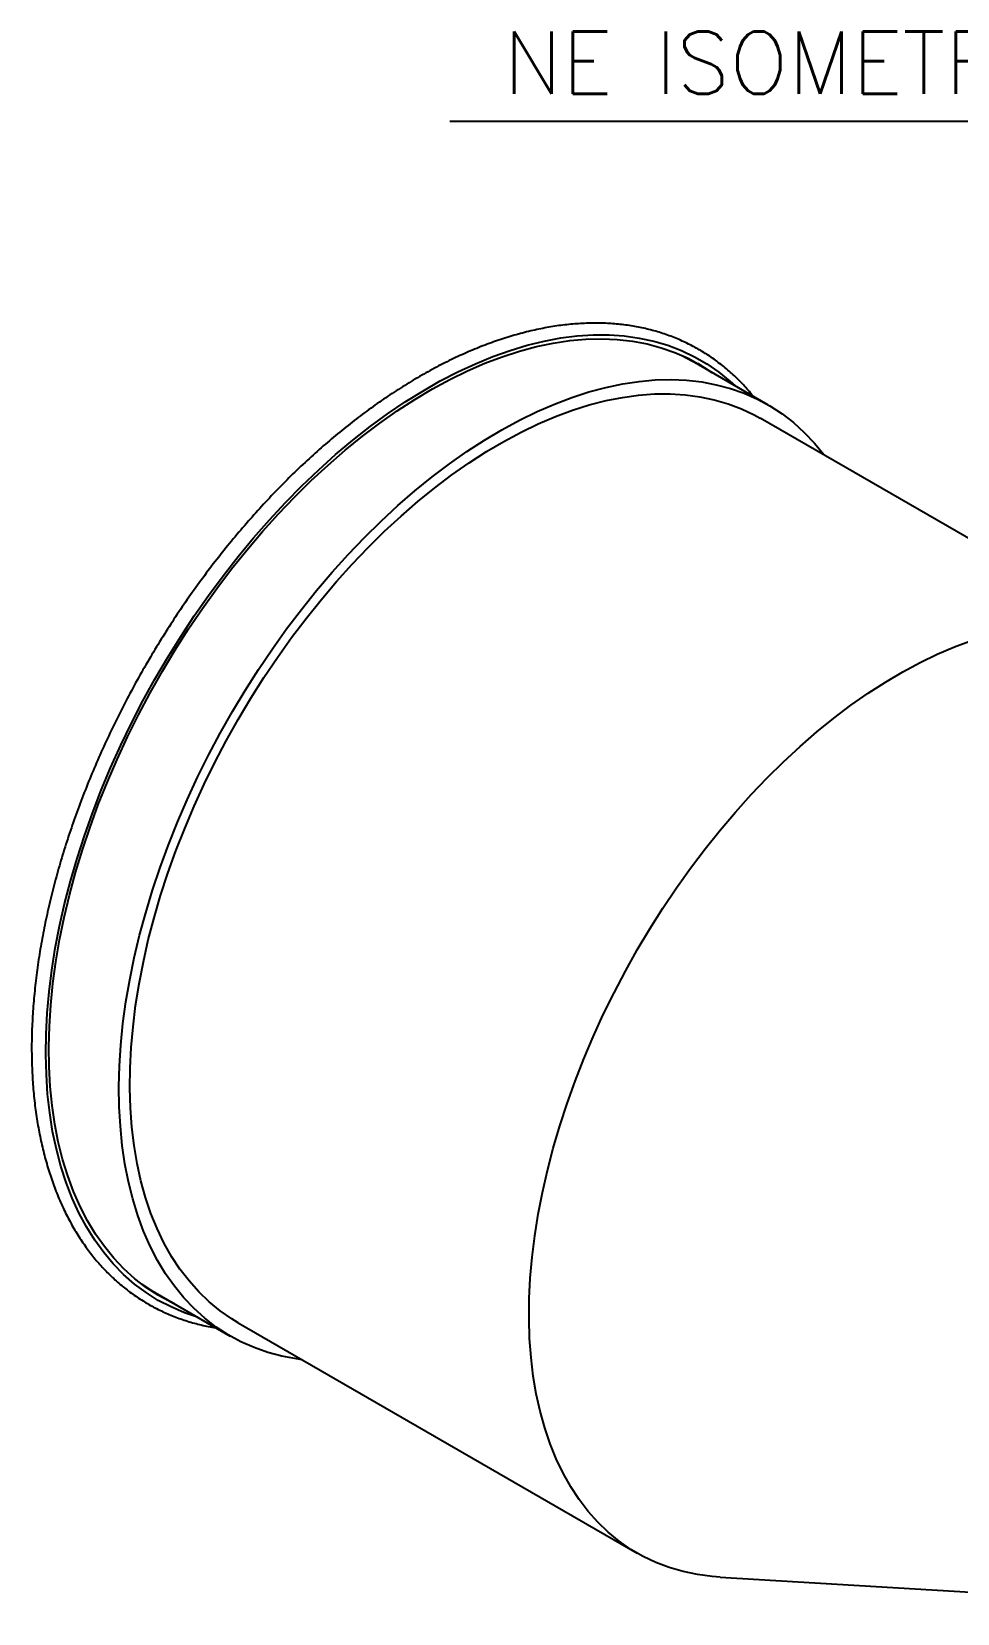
# Model space of a CAD drawing. Extents: x 2 to 136, y 1 to 99.
# Drawn here: x 78.66 to 89.84, y 12.89 to 31.99 of the extents above; entities that cross this region are included whole.
import ezdxf
from ezdxf.enums import TextEntityAlignment as Align

# ---------------------------------------------------------------- set-up
doc = ezdxf.new("R2010")
doc.units = 0
doc.header["$MEASUREMENT"] = 0
doc.layers.add('OBJECT', color=7, linetype='CONTINUOUS')
doc.styles.get("Standard").update_dxf_attribs({"font": 'SIMPLEX'})

msp = doc.modelspace()

# ---------------------------------------------------------------- linework, layer by layer
at = {"layer": 'OBJECT', "color": 1}
msp.add_line((83.709, 30.914), (94.695, 30.914), dxfattribs=at)
at = {"layer": 'OBJECT'}
for p, q in [((87.552, 27.489), (86.641, 28.015)), ((92.28, 24.543), (87.459, 27.326)), ((80.147, 16.766), (81.058, 16.24)), ((81.152, 16.402), (85.973, 13.619)), ((86.974, 13.328), (94.34, 12.892))]:
    msp.add_line(p, q, dxfattribs=at)
at = {"layer": 'OBJECT', "flags": 128}
for points in [[(80.662, 16.469), (80.503, 16.523), (80.342, 16.592), (80.188, 16.672), (80.042, 16.765), (79.902, 16.869), (79.77, 16.985), (79.645, 17.112), (79.529, 17.25), (79.421, 17.399), (79.321, 17.559), (79.23, 17.728), (79.148, 17.907), (79.075, 18.096), (79.012, 18.293), (78.957, 18.499), (78.912, 18.713), (78.877, 18.935), (78.851, 19.164), (78.836, 19.399), (78.829, 19.641), (78.833, 19.888), (78.846, 20.141), (78.869, 20.398), (78.902, 20.66), (78.944, 20.925), (78.996, 21.193), (79.057, 21.463), (79.128, 21.735), (79.207, 22.009), (79.296, 22.283), (79.393, 22.558), (79.499, 22.832), (79.613, 23.104), (79.735, 23.376), (79.865, 23.645), (80.003, 23.912), (80.148, 24.175), (80.3, 24.434), (80.459, 24.689), (80.623, 24.939), (80.794, 25.184), (80.971, 25.422), (81.153, 25.655), (81.339, 25.88), (81.53, 26.098), (81.726, 26.308), (81.924, 26.509), (82.126, 26.702), (82.331, 26.886), (82.538, 27.06), (82.748, 27.224), (82.958, 27.378), (83.17, 27.522), (83.383, 27.654), (83.595, 27.776), (83.807, 27.886), (84.019, 27.984), (84.229, 28.071), (84.438, 28.145), (84.645, 28.207), (84.849, 28.257), (85.05, 28.295), (85.248, 28.32), (85.443, 28.332), (85.633, 28.332), (85.818, 28.32), (85.999, 28.294), (86.174, 28.257), (86.344, 28.207), (86.507, 28.144), (86.664, 28.069), (86.815, 27.983), (86.958, 27.884), (87.094, 27.774), (87.156, 27.718)], [(80.383, 16.63), (80.341, 16.65), (80.188, 16.733), (80.043, 16.827), (79.905, 16.934), (79.774, 17.052), (79.651, 17.181), (79.537, 17.322), (79.43, 17.473), (79.333, 17.634), (79.244, 17.806), (79.164, 17.987), (79.094, 18.178), (79.032, 18.377), (78.98, 18.585), (78.938, 18.801), (78.906, 19.025), (78.883, 19.255), (78.87, 19.493), (78.866, 19.736), (78.873, 19.985), (78.889, 20.239), (78.915, 20.497), (78.951, 20.76), (78.996, 21.026), (79.051, 21.294), (79.116, 21.565), (79.189, 21.838), (79.272, 22.112), (79.364, 22.386), (79.464, 22.66), (79.574, 22.933), (79.691, 23.206), (79.816, 23.476), (79.949, 23.744), (80.09, 24.009), (80.238, 24.27), (80.393, 24.528), (80.554, 24.781), (80.721, 25.028), (80.895, 25.27), (81.074, 25.505), (81.258, 25.734), (81.446, 25.956), (81.639, 26.17), (81.836, 26.376), (82.036, 26.573), (82.24, 26.761), (82.446, 26.94), (82.654, 27.109), (82.864, 27.268), (83.075, 27.416), (83.287, 27.553), (83.499, 27.68), (83.712, 27.795), (83.924, 27.898), (84.134, 27.99), (84.344, 28.069), (84.551, 28.137), (84.756, 28.192), (84.959, 28.234), (85.158, 28.264), (85.354, 28.281), (85.545, 28.286), (85.732, 28.278), (85.915, 28.258), (86.092, 28.224), (86.263, 28.178), (86.429, 28.12), (86.588, 28.05), (86.74, 27.967), (86.877, 27.879)], [(86.478, 28.1), (86.513, 28.083), (86.641, 28.015)], [(86.702, 27.99), (86.713, 27.983), (86.849, 27.895)], [(81.927, 15.955), (81.858, 15.964), (81.681, 15.998), (81.51, 16.043), (81.345, 16.102), (81.186, 16.172), (81.034, 16.255), (80.888, 16.349), (80.75, 16.455), (80.62, 16.573), (80.497, 16.703), (80.383, 16.843), (80.277, 16.994), (80.179, 17.155), (80.09, 17.326), (80.011, 17.507), (79.94, 17.698), (79.879, 17.897), (79.827, 18.105), (79.785, 18.32), (79.753, 18.544), (79.73, 18.774), (79.717, 19.011), (79.713, 19.254), (79.72, 19.503), (79.736, 19.756), (79.762, 20.014), (79.798, 20.276), (79.843, 20.542), (79.898, 20.81), (79.962, 21.081), (80.036, 21.353), (80.119, 21.626), (80.21, 21.9), (80.311, 22.174), (80.42, 22.447), (80.537, 22.719), (80.662, 22.989), (80.795, 23.257), (80.935, 23.521), (81.083, 23.782), (81.238, 24.039), (81.399, 24.292), (81.566, 24.539), (81.739, 24.781), (81.918, 25.016), (82.101, 25.244), (82.29, 25.466), (82.483, 25.679), (82.679, 25.885), (82.879, 26.082), (83.082, 26.27), (83.288, 26.448), (83.496, 26.617), (83.706, 26.776), (83.917, 26.924), (84.128, 27.061), (84.34, 27.187), (84.552, 27.302), (84.764, 27.406), (84.975, 27.497), (85.184, 27.576), (85.391, 27.644), (85.596, 27.699), (85.798, 27.741), (85.997, 27.771), (86.192, 27.788), (86.384, 27.793), (86.571, 27.785), (86.753, 27.764), (86.929, 27.731), (87.101, 27.685), (87.266, 27.627), (87.425, 27.557), (87.577, 27.474), (87.723, 27.38), (87.861, 27.273), (87.991, 27.155), (88.114, 27.026), (88.228, 26.886), (88.233, 26.879)], [(81.152, 16.402), (81.077, 16.448), (80.936, 16.546), (80.803, 16.655), (80.677, 16.775), (80.56, 16.907), (80.45, 17.05), (80.349, 17.203), (80.257, 17.367), (80.174, 17.54), (80.1, 17.723), (80.035, 17.915), (79.979, 18.116), (79.933, 18.325), (79.897, 18.541), (79.87, 18.765), (79.853, 18.996), (79.846, 19.233), (79.849, 19.476), (79.861, 19.725), (79.883, 19.977), (79.915, 20.235), (79.957, 20.495), (80.008, 20.759), (80.068, 21.025), (80.138, 21.293), (80.217, 21.562), (80.305, 21.832), (80.402, 22.102), (80.507, 22.371), (80.621, 22.639), (80.743, 22.906), (80.873, 23.17), (81.01, 23.431), (81.154, 23.689), (81.306, 23.943), (81.464, 24.193), (81.628, 24.437), (81.798, 24.676), (81.974, 24.908), (82.154, 25.134), (82.34, 25.352), (82.53, 25.563), (82.723, 25.766), (82.92, 25.96), (83.121, 26.145), (83.324, 26.321), (83.528, 26.487), (83.735, 26.643), (83.943, 26.788), (84.152, 26.923), (84.361, 27.046), (84.57, 27.158), (84.778, 27.258), (84.986, 27.347), (85.191, 27.423), (85.395, 27.487), (85.597, 27.539), (85.795, 27.578), (85.991, 27.605), (86.183, 27.619), (86.37, 27.621), (86.553, 27.61), (86.731, 27.586), (86.904, 27.55), (87.071, 27.501), (87.232, 27.44), (87.386, 27.366), (87.459, 27.326)], [(86.974, 13.328), (86.879, 13.336), (86.701, 13.36), (86.528, 13.396), (86.361, 13.445), (86.2, 13.506), (86.045, 13.579), (85.898, 13.665), (85.757, 13.762), (85.624, 13.872), (85.498, 13.992), (85.381, 14.124), (85.271, 14.267), (85.171, 14.42), (85.078, 14.584), (84.995, 14.757), (84.921, 14.94), (84.856, 15.132), (84.801, 15.333), (84.754, 15.542), (84.718, 15.758), (84.691, 15.982), (84.674, 16.213), (84.667, 16.45), (84.67, 16.693), (84.682, 16.941), (84.704, 17.194), (84.736, 17.451), (84.778, 17.712), (84.829, 17.976), (84.889, 18.242), (84.959, 18.51), (85.038, 18.779), (85.126, 19.049), (85.223, 19.318), (85.328, 19.588), (85.442, 19.856), (85.564, 20.123), (85.694, 20.387), (85.831, 20.648), (85.975, 20.906), (86.127, 21.16), (86.285, 21.41), (86.449, 21.654), (86.619, 21.892), (86.795, 22.125), (86.975, 22.351), (87.161, 22.569), (87.351, 22.78), (87.544, 22.983), (87.742, 23.177), (87.942, 23.362), (88.145, 23.538), (88.35, 23.704), (88.556, 23.86), (88.764, 24.005), (88.973, 24.139), (89.182, 24.263), (89.391, 24.375), (89.599, 24.475), (89.807, 24.563), (90.013, 24.64)], [(80.147, 16.766), (80.122, 16.781), (79.992, 16.865)], [(80.355, 16.646), (80.313, 16.666), (80.199, 16.726)]]:
    msp.add_lwpolyline(points, dxfattribs=at)
at = {"layer": 'OBJECT'}
msp.add_open_spline([(87.374, 27.592), (87.354, 27.616), (87.298, 27.687), (87.196, 27.793), (87.07, 27.91), (86.937, 28.015), (86.797, 28.111), (86.651, 28.195), (86.499, 28.269), (86.341, 28.332), (86.178, 28.383), (86.01, 28.424), (85.836, 28.453), (85.659, 28.47), (85.476, 28.477), (85.29, 28.471), (85.1, 28.455), (84.907, 28.427), (84.712, 28.387), (84.513, 28.337), (84.313, 28.275), (84.111, 28.202), (83.907, 28.118), (83.703, 28.023), (83.498, 27.918), (83.294, 27.802), (83.089, 27.676), (82.885, 27.541), (82.682, 27.395), (82.48, 27.241), (82.28, 27.077), (82.083, 26.905), (81.887, 26.724), (81.695, 26.535), (81.506, 26.338), (81.32, 26.134), (81.138, 25.923), (80.961, 25.706), (80.788, 25.482), (80.619, 25.253), (80.456, 25.018), (80.299, 24.778), (80.147, 24.534), (80.001, 24.286), (79.862, 24.035), (79.729, 23.78), (79.603, 23.523), (79.484, 23.264), (79.372, 23.003), (79.268, 22.741), (79.171, 22.478), (79.082, 22.215), (79.002, 21.953), (78.929, 21.691), (78.865, 21.43), (78.809, 21.171), (78.762, 20.915), (78.723, 20.661), (78.694, 20.41), (78.673, 20.163), (78.66, 19.92), (78.657, 19.682), (78.663, 19.448), (78.677, 19.22), (78.701, 18.998), (78.733, 18.782), (78.775, 18.573), (78.825, 18.371), (78.883, 18.177), (78.951, 17.99), (79.026, 17.811), (79.11, 17.642), (79.203, 17.481), (79.303, 17.329), (79.41, 17.187), (79.526, 17.055), (79.648, 16.934), (79.778, 16.822), (79.914, 16.721), (80.057, 16.631), (80.205, 16.551), (80.36, 16.482), (80.52, 16.425), (80.686, 16.379), (80.807, 16.352), (80.874, 16.343), (80.882, 16.342)], degree=3, knots=[0, 0, 0, 0, 0.006471, 0.018495, 0.030498, 0.042483, 0.054454, 0.066416, 0.078375, 0.090335, 0.102302, 0.114283, 0.12628, 0.138297, 0.150335, 0.162394, 0.174472, 0.186569, 0.198681, 0.210805, 0.222939, 0.235081, 0.247229, 0.25938, 0.271532, 0.283686, 0.295839, 0.307992, 0.320143, 0.332292, 0.344439, 0.356584, 0.368728, 0.38087, 0.393009, 0.405148, 0.417284, 0.42942, 0.441554, 0.453687, 0.465819, 0.477951, 0.490083, 0.502214, 0.514345, 0.526477, 0.538608, 0.550741, 0.562874, 0.575008, 0.587143, 0.599279, 0.611417, 0.623557, 0.635698, 0.647842, 0.659988, 0.672136, 0.684286, 0.696439, 0.708593, 0.72075, 0.732908, 0.745068, 0.757228, 0.769387, 0.781544, 0.793696, 0.805843, 0.817982, 0.83011, 0.842224, 0.854321, 0.8664, 0.878458, 0.890493, 0.902508, 0.914502, 0.92648, 0.938446, 0.950405, 0.962364, 0.974327, 0.9863, 0.998287, 1, 1, 1, 1], dxfattribs=at)

# ---------------------------------------------------------------- texts
at = {"layer": 'OBJECT', "color": 1}
msp.add_text('NE ISOMETRIC VIEW', height=0.75, dxfattribs=at).set_placement((89.196, 31.245), align=Align.CENTER)

doc.saveas('drawing.dxf')
